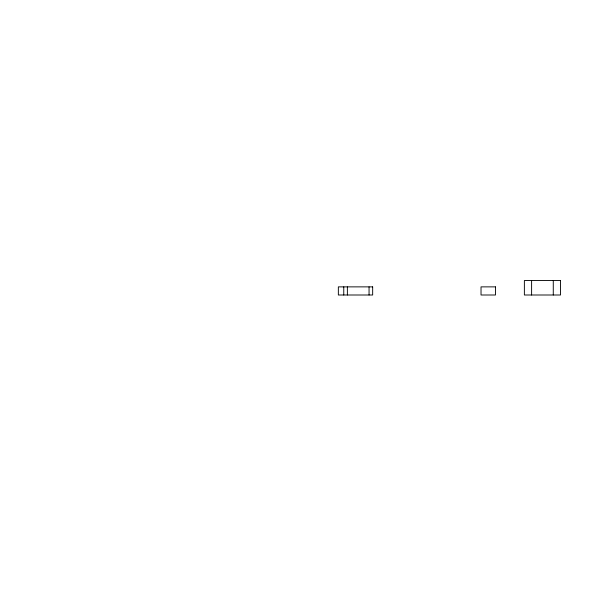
<?xml version="1.0" encoding="UTF-8"?>
<svg xmlns="http://www.w3.org/2000/svg" width="590" height="590" viewBox="0 0 590 590"><rect width="100%" height="100%" fill="white"/><g stroke="black" fill="none" stroke-linecap="round" stroke-linejoin="round"><path stroke-width="0.89" d="M553.273 280.552L553.273 295M531.605 280.552L531.605 295M369.052 286.873L369.052 295M347.377 286.873L347.377 295M343.764 286.873L343.764 295M560.5 280.552L524.377 280.552L524.377 295L560.5 295L560.5 280.552M372.666 286.873L338.35 286.873L338.35 295L372.666 295L372.666 286.873M495.482 286.873L481.027 286.873L481.027 295L495.482 295L495.482 286.873"/></g></svg>
